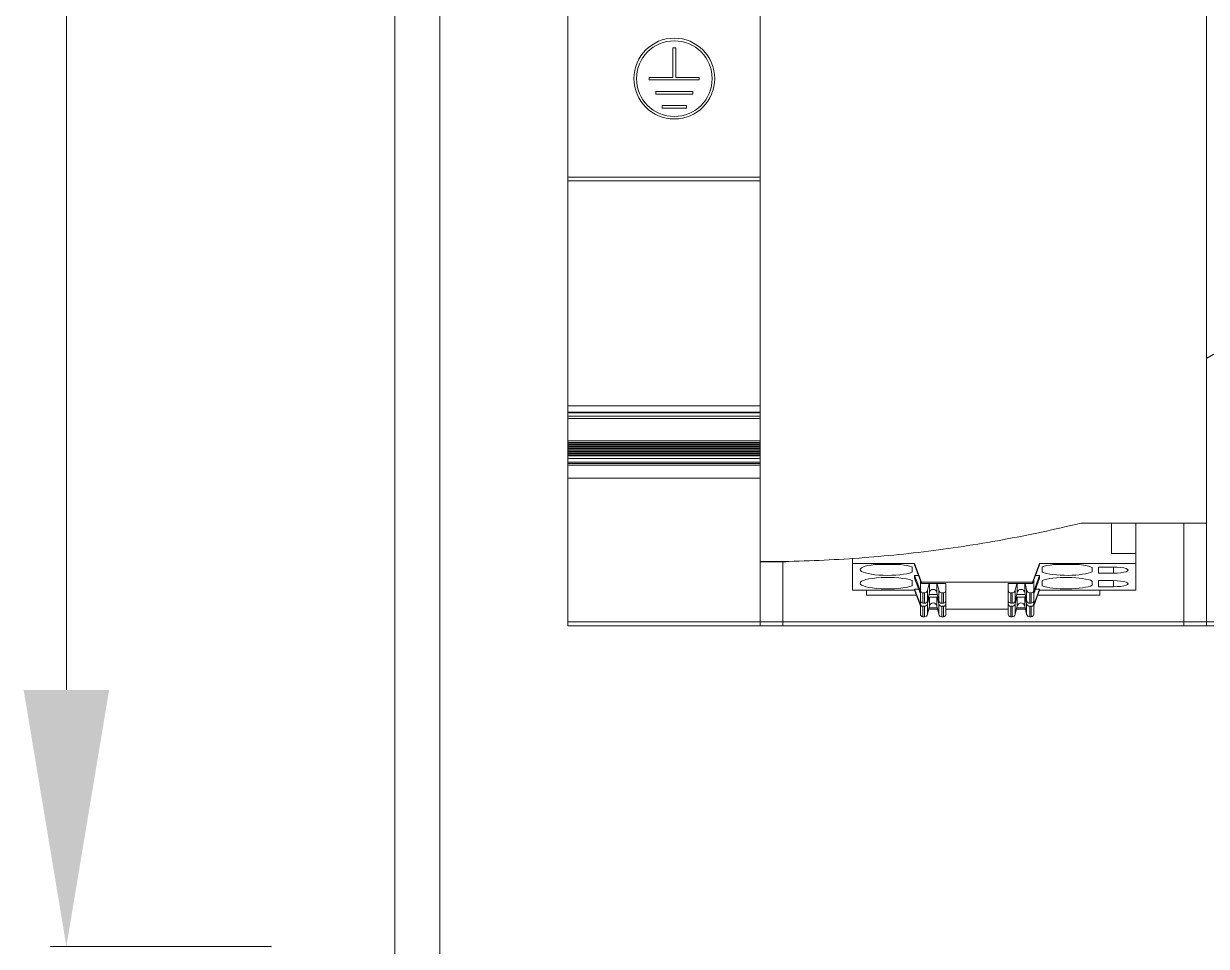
# Model space of a CAD drawing. Header units: millimetres. Extents: x 4137 to 6698, y 1400 to 3585.
# Drawn here: x 5054 to 5146.2, y 2915.8 to 2987.7 of the extents above; entities that cross this region are included whole.
import ezdxf

# ---------------------------------------------------------------- set-up
doc = ezdxf.new("R2010")
doc.units = ezdxf.units.MM
doc.layers.add('000-PI-Oprema', color=30, linetype='Continuous', lineweight=5)
for name, color, linetype in [('000-PI-ORMAR', 2, 'Continuous'), ('000-PI_TEXT', 7, 'Continuous'), ('002-PI-Kabelska kanalica', 150, 'Continuous'), ('004-PI-DIN Šina', 3, 'Continuous')]:
    doc.layers.add(name, color=color, linetype=linetype)

msp = doc.modelspace()

# ---------------------------------------------------------------- linework, layer by layer
at = {"color": 0, "linetype": 'ByBlock', "lineweight": 0, "ltscale": 0.25}
msp.add_lwpolyline([(5111.448, 3087.785), (5146.248, 3087.785), (5146.248, 2940.778), (5111.448, 2940.778), (5111.448, 3087.785)], dxfattribs=at)
at = {"layer": '000-PI-Oprema', "color": 0, "linetype": 'ByBlock', "lineweight": 0}
for p, q in [((5138.842, 2948.785), (5138.842, 2946.421)), ((5140.742, 2946.421), (5140.742, 2948.785)), ((5144.492, 2940.778), (5144.492, 2948.795)), ((5146.248, 2948.736), (5146.248, 2940.778)), ((5118.642, 2945.639), (5118.642, 2946.049)), ((5138.842, 2946.421), (5140.742, 2946.421)), ((5140.742, 2946.421), (5140.742, 2945.639)), ((5111.748, 2945.785), (5111.448, 2945.785)), ((5111.749, 2945.785), (5111.448, 2945.785)), ((5113.448, 2945.778), (5111.448, 2945.778)), ((5111.448, 2945.731), (5111.448, 2940.778)), ((5113.204, 2945.778), (5113.204, 2940.778)), ((5113.448, 2945.778), (5113.448, 2945.824)), ((5123.487, 2945.639), (5118.642, 2945.639)), ((5118.642, 2945.639), (5118.642, 2943.547)), ((5120.381, 2945.558), (5122.394, 2945.558)), ((5123.287, 2945.372), (5123.287, 2944.954)), ((5123.487, 2945.639), (5123.487, 2945.547)), ((5124.033, 2944.172), (5123.487, 2945.639)), ((5124.033, 2944.08), (5123.487, 2945.547)), ((5133.237, 2945.639), (5132.691, 2944.172)), ((5133.237, 2945.547), (5132.691, 2944.08)), ((5133.237, 2945.639), (5133.237, 2945.547)), ((5140.742, 2945.639), (5133.237, 2945.639)), ((5133.437, 2944.954), (5133.437, 2945.372)), ((5134.331, 2945.558), (5136.344, 2945.558)), ((5137.337, 2945.327), (5137.337, 2944.999)), ((5137.847, 2945.36), (5137.847, 2944.882)), ((5138.997, 2945.36), (5137.847, 2945.36)), ((5138.997, 2945.36), (5138.997, 2944.882)), ((5140.742, 2945.639), (5140.742, 2943.547)), ((5123.287, 2944.316), (5123.287, 2943.897)), ((5123.487, 2944.695), (5123.937, 2943.486)), ((5123.487, 2944.695), (5123.487, 2944.491)), ((5123.805, 2944.695), (5123.487, 2944.695)), ((5123.937, 2943.282), (5123.487, 2944.491)), ((5123.937, 2944.338), (5123.937, 2943.551)), ((5132.691, 2944.172), (5124.033, 2944.172)), ((5124.033, 2944.172), (5124.033, 2944.08)), ((5125.937, 2944.08), (5124.033, 2944.08)), ((5124.496, 2943.547), (5124.617, 2944.08)), ((5124.644, 2943.39), (5124.644, 2944.08)), ((5125.23, 2943.39), (5125.23, 2944.08)), ((5125.258, 2944.08), (5125.379, 2943.547)), ((5125.937, 2944.059), (5125.937, 2944.08)), ((5125.937, 2943.551), (5125.937, 2944.059)), ((5132.691, 2944.08), (5130.787, 2944.08)), ((5130.787, 2944.08), (5130.787, 2944.059)), ((5130.787, 2943.551), (5130.787, 2944.059)), ((5131.467, 2944.08), (5131.346, 2943.547)), ((5131.494, 2943.39), (5131.494, 2944.08)), ((5132.08, 2943.39), (5132.08, 2944.08)), ((5132.229, 2943.547), (5132.108, 2944.08)), ((5132.691, 2944.172), (5132.691, 2944.08)), ((5132.787, 2943.486), (5133.237, 2944.695)), ((5133.237, 2944.491), (5132.787, 2943.282)), ((5132.787, 2944.338), (5132.787, 2943.551)), ((5133.237, 2944.695), (5132.92, 2944.695)), ((5133.237, 2944.695), (5133.237, 2944.491)), ((5133.437, 2944.316), (5133.437, 2943.897)), ((5137.337, 2943.943), (5137.337, 2944.271)), ((5137.847, 2944.882), (5138.997, 2944.882)), ((5137.847, 2944.304), (5137.847, 2943.826)), ((5138.997, 2944.304), (5137.847, 2944.304)), ((5138.997, 2944.304), (5138.997, 2943.826)), ((5123.487, 2943.547), (5118.642, 2943.547)), ((5119.748, 2943.178), (5119.748, 2943.547)), ((5119.748, 2943.178), (5123.625, 2943.178)), ((5123.487, 2943.639), (5123.937, 2942.429)), ((5123.487, 2943.639), (5123.487, 2943.547)), ((5123.805, 2943.639), (5123.487, 2943.639)), ((5123.937, 2942.338), (5123.487, 2943.547)), ((5123.937, 2942.74), (5123.937, 2943.551)), ((5124.137, 2942.544), (5124.137, 2943.355)), ((5124.137, 2943.355), (5124.252, 2943.355)), ((5124.252, 2942.544), (5124.252, 2943.355)), ((5124.496, 2942.736), (5124.496, 2943.547)), ((5124.496, 2942.736), (5124.644, 2943.39)), ((5124.608, 2943.228), (5125.267, 2943.228)), ((5125.23, 2943.39), (5125.379, 2942.736)), ((5125.379, 2942.736), (5125.379, 2943.547)), ((5125.623, 2942.544), (5125.623, 2943.355)), ((5125.623, 2943.355), (5125.737, 2943.355)), ((5125.737, 2942.544), (5125.737, 2943.355)), ((5125.937, 2942.74), (5125.937, 2943.551)), ((5130.787, 2942.74), (5130.787, 2943.551)), ((5131.102, 2943.355), (5130.987, 2943.355)), ((5130.987, 2942.544), (5130.987, 2943.355)), ((5131.102, 2942.544), (5131.102, 2943.355)), ((5131.346, 2942.736), (5131.346, 2943.547)), ((5131.494, 2943.39), (5131.346, 2942.736)), ((5131.458, 2943.228), (5132.117, 2943.228)), ((5132.229, 2942.736), (5132.08, 2943.39)), ((5132.229, 2942.736), (5132.229, 2943.547)), ((5132.473, 2942.544), (5132.473, 2943.355)), ((5132.587, 2943.355), (5132.473, 2943.355)), ((5132.587, 2942.544), (5132.587, 2943.355)), ((5132.787, 2942.429), (5133.237, 2943.639)), ((5132.787, 2942.74), (5132.787, 2943.551)), ((5133.237, 2943.547), (5132.787, 2942.338)), ((5133.237, 2943.639), (5132.92, 2943.639)), ((5133.1, 2943.178), (5137.948, 2943.178)), ((5133.237, 2943.639), (5133.237, 2943.547)), ((5140.742, 2943.547), (5133.237, 2943.547)), ((5137.847, 2943.826), (5138.997, 2943.826)), ((5137.948, 2943.178), (5137.948, 2943.547)), ((5123.937, 2942.74), (5123.937, 2942.495)), ((5123.937, 2942.495), (5123.937, 2941.684)), ((5124.137, 2942.544), (5124.252, 2942.544)), ((5124.137, 2942.299), (5124.252, 2942.299)), ((5124.137, 2942.299), (5124.137, 2941.488)), ((5124.252, 2942.299), (5124.252, 2941.488)), ((5124.496, 2942.491), (5124.617, 2943.024)), ((5124.496, 2942.491), (5124.496, 2941.68)), ((5124.496, 2941.68), (5124.644, 2942.334)), ((5125.313, 2943.024), (5124.561, 2943.024)), ((5124.644, 2943.024), (5124.644, 2942.334)), ((5125.23, 2943.024), (5125.23, 2942.334)), ((5125.23, 2942.334), (5125.379, 2941.68)), ((5125.258, 2943.024), (5125.379, 2942.491)), ((5125.379, 2942.491), (5125.379, 2941.68)), ((5125.623, 2942.544), (5125.737, 2942.544)), ((5125.623, 2942.299), (5125.737, 2942.299)), ((5125.623, 2942.299), (5125.623, 2941.488)), ((5125.737, 2942.299), (5125.737, 2941.488)), ((5125.937, 2942.495), (5125.937, 2942.74)), ((5125.937, 2942.495), (5125.937, 2941.684)), ((5130.787, 2942.495), (5130.787, 2942.74)), ((5130.787, 2942.495), (5130.787, 2941.684)), ((5131.102, 2942.544), (5130.987, 2942.544)), ((5131.102, 2942.299), (5130.987, 2942.299)), ((5130.987, 2942.299), (5130.987, 2941.488)), ((5131.102, 2942.299), (5131.102, 2941.488)), ((5131.467, 2943.024), (5131.346, 2942.491)), ((5131.346, 2942.491), (5131.346, 2941.68)), ((5131.494, 2942.334), (5131.346, 2941.68)), ((5132.163, 2943.024), (5131.411, 2943.024)), ((5131.494, 2943.024), (5131.494, 2942.334)), ((5132.08, 2943.024), (5132.08, 2942.334)), ((5132.229, 2941.68), (5132.08, 2942.334)), ((5132.229, 2942.491), (5132.108, 2943.024)), ((5132.229, 2942.491), (5132.229, 2941.68)), ((5132.587, 2942.544), (5132.473, 2942.544)), ((5132.587, 2942.299), (5132.473, 2942.299)), ((5132.473, 2942.299), (5132.473, 2941.488)), ((5132.587, 2942.299), (5132.587, 2941.488)), ((5132.787, 2942.74), (5132.787, 2942.495)), ((5132.787, 2942.495), (5132.787, 2941.684)), ((5124.137, 2941.488), (5124.252, 2941.488)), ((5125.288, 2942.08), (5124.587, 2942.08)), ((5124.608, 2942.172), (5125.267, 2942.172)), ((5125.623, 2941.488), (5125.737, 2941.488)), ((5130.787, 2942.08), (5125.937, 2942.08)), ((5131.102, 2941.488), (5130.987, 2941.488)), ((5132.138, 2942.08), (5131.437, 2942.08)), ((5131.458, 2942.172), (5132.117, 2942.172)), ((5132.587, 2941.488), (5132.473, 2941.488)), ((5113.204, 2940.778), (5111.448, 2940.778)), ((5144.492, 2940.778), (5113.204, 2940.778)), ((5146.248, 2940.778), (5144.492, 2940.778))]:
    msp.add_line(p, q, dxfattribs=at)
for centre, major_axis, ratio, start_param, end_param in [((5121.387, 2945.163), (-2.15, 0), 0.207912, 5.199431, 8.937736), ((5121.387, 2945.163), (-2.15, 0), 0.207912, 3.628635, 4.225347), ((5135.337, 2945.163), (-2.15, 0), 0.207912, 5.199431, 5.796143), ((5135.337, 2945.163), (-2.15, 0), 0.207912, 0.487042, 2.765842), ((5135.337, 2945.163), (-2.15, 0), 0.207912, 3.517343, 4.225347), ((5138.997, 2945.121), (1.15, 0), 0.207912, 4.712389, 7.853982), ((5121.387, 2944.107), (-2.15, 0), 0.207912, 3.628635, 8.937736), ((5135.337, 2944.107), (2.15, 0), 0.207912, 0.37575, 2.65455), ((5138.997, 2944.065), (1.15, 0), 0.207912, 4.712389, 7.853982), ((5124.137, 2943.551), (-0.2, 0), 0.978148, 0, 1.570796), ((5124.252, 2943.6), (-0.25, 0), 0.978148, 1.570796, 2.923426), ((5124.937, 2943.327), (0.3, 0), 0.978148, 0.218166, 2.923426), ((5125.623, 2943.6), (-0.25, 0), 0.978148, 0.218166, 1.570796), ((5125.737, 2943.551), (-0.2, 0), 0.978148, 1.570796, 3.141593), ((5130.987, 2943.551), (0.2, 0), 0.978148, 3.141593, 4.712389), ((5131.102, 2943.6), (0.25, 0), 0.978148, 4.712389, 6.065019), ((5131.787, 2943.327), (-0.3, 0), 0.978148, 3.359759, 6.065019), ((5132.473, 2943.6), (0.25, 0), 0.978148, 3.359759, 4.712389), ((5132.587, 2943.551), (0.2, 0), 0.978148, 4.712389, 6.283185), ((5135.337, 2944.107), (2.15, 0), 0.207912, 3.628635, 5.907435), ((5124.137, 2942.74), (-0.2, 0), 0.978148, 0, 1.570796), ((5124.137, 2942.495), (-0.2, 0), 0.978148, 0, 1.570796), ((5124.252, 2942.789), (-0.25, 0), 0.978148, 1.570796, 2.923426), ((5124.252, 2942.543), (-0.25, 0), 0.978148, 1.570796, 2.923426), ((5124.937, 2942.271), (0.3, 0), 0.978148, 0.218166, 2.923426), ((5125.623, 2942.789), (-0.25, 0), 0.978148, 0.218166, 1.570796), ((5125.623, 2942.543), (-0.25, 0), 0.978148, 0.218166, 1.570796), ((5125.737, 2942.74), (-0.2, 0), 0.978148, 1.570796, 3.141593), ((5125.737, 2942.495), (-0.2, 0), 0.978148, 1.570796, 3.141593), ((5130.987, 2942.74), (0.2, 0), 0.978148, 3.141593, 4.712389), ((5130.987, 2942.495), (0.2, 0), 0.978148, 3.141593, 4.712389), ((5131.102, 2942.789), (0.25, 0), 0.978148, 4.712389, 6.065019), ((5131.102, 2942.543), (0.25, 0), 0.978148, 4.712389, 6.065019), ((5131.787, 2942.271), (-0.3, 0), 0.978148, 3.359759, 6.065019), ((5132.473, 2942.789), (0.25, 0), 0.978148, 3.359759, 4.712389), ((5132.473, 2942.543), (0.25, 0), 0.978148, 3.359759, 4.712389), ((5132.587, 2942.74), (0.2, 0), 0.978148, 4.712389, 6.283185), ((5132.587, 2942.495), (0.2, 0), 0.978148, 4.712389, 6.283185), ((5124.137, 2941.684), (-0.2, 0), 0.978148, 0, 1.570796), ((5124.252, 2941.733), (-0.25, 0), 0.978148, 1.570796, 2.923426), ((5125.623, 2941.733), (-0.25, 0), 0.978148, 0.218166, 1.570796), ((5125.737, 2941.684), (-0.2, 0), 0.978148, 1.570796, 3.141593), ((5130.987, 2941.684), (0.2, 0), 0.978148, 3.141593, 4.712389), ((5131.102, 2941.733), (0.25, 0), 0.978148, 4.712389, 6.065019), ((5132.473, 2941.733), (0.25, 0), 0.978148, 3.359759, 4.712389), ((5132.587, 2941.684), (0.2, 0), 0.978148, 4.712389, 6.283185)]:
    msp.add_ellipse(centre, major_axis=major_axis, ratio=ratio, start_param=start_param, end_param=end_param, dxfattribs=at)
for points, knots in [([(5146.248, 2948.785), (5146.248, 2949.638), (5146.248, 2951.302), (5146.248, 2953.635), (5146.248, 2955.751), (5146.248, 2958.521), (5146.248, 2962.422), (5146.248, 2968.335), (5146.248, 2977.795), (5146.248, 2990.905), (5146.248, 3008.136), (5146.248, 3026.777), (5146.248, 3043.826), (5146.248, 3059.024), (5146.248, 3069.376), (5146.248, 3077.718), (5146.248, 3082.744), (5146.248, 3086.192), (5146.248, 3087.785)], [0, 0, 0, 0, 0.018357, 0.035822, 0.050221, 0.063898, 0.09543, 0.134182, 0.191169, 0.299064, 0.416456, 0.562341, 0.701008, 0.784589, 0.890964, 0.925157, 0.965428, 1, 1, 1, 1]), ([(5146.248, 2961.634), (5146.248, 2960.125), (5146.248, 2956.875), (5146.248, 2951.592), (5146.248, 2947.818), (5146.248, 2945.785)], [0, 0, 0, 0, 0.285532, 0.615204, 1, 1, 1, 1]), ([(5136.448, 2948.785), (5134.419, 2948.291), (5132.383, 2947.859), (5128.296, 2947.116), (5124.194, 2946.495), (5120.063, 2946.116), (5115.917, 2945.859), (5113.837, 2945.791), (5111.749, 2945.785)], [0, 0, 0, 0, 0.25, 0.25, 0.5, 0.75, 0.75, 1, 1, 1, 1])]:
    msp.add_open_spline(points, degree=3, knots=knots, dxfattribs=at)
for points, degree in [([(5150.598, 2964.084), (5149.148, 2963.268), (5147.698, 2962.451), (5146.248, 2961.634)], 3), ([(5146.248, 2948.785), (5136.448, 2948.785)], 1), ([(5111.749, 2945.785), (5111.749, 2945.785), (5111.749, 2945.785), (5111.748, 2945.785)], 3)]:
    msp.add_open_spline(points, degree=degree, dxfattribs=at)
at = {"layer": '000-PI-ORMAR', "color": 0, "linetype": 'ByBlock', "lineweight": 0}
msp.add_line((5082.948, 3405.778), (5082.948, 1515.778), dxfattribs=at)
at = {"layer": '000-PI_TEXT', "color": 0, "linetype": 'ByBlock', "lineweight": 0, "ltscale": 0.25}
for p, q in [((5057.32, 3100.778), (5057.32, 2935.778)), ((5073.323, 2915.778), (5056.07, 2915.778))]:
    msp.add_line(p, q, dxfattribs=at)
at = {"layer": '000-PI_TEXT', "color": 0, "linetype": 'ByBlock', "ltscale": 0.25}
msp.add_solid([(5053.987, 2935.778), (5060.654, 2935.778), (5057.32, 2915.778)], dxfattribs=at)
at = {"layer": '002-PI-Kabelska kanalica', "color": 0, "linetype": 'ByBlock', "lineweight": 0}
msp.add_line((5086.448, 3405.778), (5086.448, 1635.778), dxfattribs=at)
at = {"layer": '004-PI-DIN Šina', "color": 0, "linetype": 'ByBlock', "lineweight": 0}
for p, q in [((5096.448, 3025.328), (5096.448, 2975.779)), ((5104.851, 2985.854), (5104.64, 2985.854)), ((5104.64, 2985.854), (5104.64, 2983.557)), ((5104.851, 2983.557), (5104.851, 2985.854)), ((5102.79, 2983.557), (5102.79, 2983.357)), ((5104.64, 2983.557), (5102.79, 2983.557)), ((5102.79, 2983.357), (5106.69, 2983.357)), ((5106.69, 2983.557), (5104.851, 2983.557)), ((5106.69, 2983.357), (5106.69, 2983.557)), ((5103.29, 2982.457), (5103.29, 2982.257)), ((5106.19, 2982.457), (5103.29, 2982.457)), ((5103.29, 2982.257), (5106.19, 2982.257)), ((5106.19, 2982.257), (5106.19, 2982.457)), ((5103.79, 2981.357), (5103.79, 2981.157)), ((5105.69, 2981.357), (5103.79, 2981.357)), ((5103.79, 2981.157), (5105.69, 2981.157)), ((5105.69, 2981.157), (5105.69, 2981.357)), ((5096.448, 2975.778), (5096.448, 2975.478)), ((5111.448, 2975.778), (5096.448, 2975.778)), ((5111.448, 2975.478), (5096.448, 2975.478)), ((5096.448, 2975.478), (5096.448, 2957.941)), ((5096.448, 2957.941), (5096.448, 2957.441)), ((5111.448, 2957.941), (5096.448, 2957.941)), ((5096.448, 2957.441), (5096.448, 2957.393)), ((5096.448, 2957.441), (5111.448, 2957.441)), ((5096.448, 2957.393), (5096.448, 2957.12)), ((5111.448, 2957.393), (5096.448, 2957.393)), ((5096.448, 2956.946), (5096.448, 2957.12)), ((5111.448, 2957.12), (5096.448, 2957.12)), ((5096.448, 2956.946), (5096.448, 2955.195)), ((5096.448, 2956.946), (5111.448, 2956.946)), ((5096.448, 2955.195), (5096.448, 2955.086)), ((5111.448, 2955.195), (5096.448, 2955.195)), ((5096.448, 2955.085), (5096.448, 2955.086)), ((5111.448, 2955.086), (5096.448, 2955.086)), ((5096.448, 2955.085), (5096.448, 2955.051)), ((5111.448, 2955.085), (5096.448, 2955.085)), ((5096.448, 2955.051), (5096.448, 2954.943)), ((5111.448, 2955.051), (5096.448, 2955.051)), ((5096.448, 2954.941), (5096.448, 2954.943)), ((5111.448, 2954.943), (5096.448, 2954.943)), ((5096.448, 2954.941), (5096.448, 2954.907)), ((5111.448, 2954.941), (5096.448, 2954.941)), ((5096.448, 2954.907), (5096.448, 2954.799)), ((5111.448, 2954.907), (5096.448, 2954.907)), ((5096.448, 2954.799), (5096.448, 2954.797)), ((5111.448, 2954.799), (5096.448, 2954.799)), ((5096.448, 2954.797), (5096.448, 2954.763)), ((5111.448, 2954.797), (5096.448, 2954.797)), ((5096.448, 2954.763), (5096.448, 2954.655)), ((5111.448, 2954.763), (5096.448, 2954.763)), ((5096.448, 2954.654), (5096.448, 2954.655)), ((5111.448, 2954.655), (5096.448, 2954.655)), ((5096.448, 2954.654), (5096.448, 2954.62)), ((5111.448, 2954.654), (5096.448, 2954.654)), ((5096.448, 2954.62), (5096.448, 2954.512)), ((5111.448, 2954.62), (5096.448, 2954.62)), ((5096.448, 2954.51), (5096.448, 2954.512)), ((5111.448, 2954.512), (5096.448, 2954.512)), ((5096.448, 2954.51), (5096.448, 2954.476)), ((5111.448, 2954.51), (5096.448, 2954.51)), ((5096.448, 2954.476), (5096.448, 2954.368)), ((5111.448, 2954.476), (5096.448, 2954.476)), ((5096.448, 2954.367), (5096.448, 2954.368)), ((5111.448, 2954.368), (5096.448, 2954.368)), ((5096.448, 2954.367), (5096.448, 2954.333)), ((5111.448, 2954.367), (5096.448, 2954.367)), ((5096.448, 2954.333), (5096.448, 2954.225)), ((5111.448, 2954.333), (5096.448, 2954.333)), ((5096.448, 2954.223), (5096.448, 2954.225)), ((5111.448, 2954.225), (5096.448, 2954.225)), ((5096.448, 2954.223), (5096.448, 2954.189)), ((5111.448, 2954.223), (5096.448, 2954.223)), ((5096.448, 2954.189), (5096.448, 2954.081)), ((5111.448, 2954.189), (5096.448, 2954.189)), ((5096.448, 2954.081), (5096.448, 2954.079)), ((5111.448, 2954.081), (5096.448, 2954.081)), ((5096.448, 2954.079), (5096.448, 2954.046)), ((5111.448, 2954.079), (5096.448, 2954.079)), ((5096.448, 2954.046), (5096.448, 2953.821)), ((5111.448, 2954.046), (5096.448, 2954.046)), ((5096.448, 2953.821), (5096.448, 2953.548)), ((5111.448, 2953.821), (5096.448, 2953.821)), ((5096.448, 2953.548), (5096.448, 2953.436)), ((5111.448, 2953.548), (5096.448, 2953.548)), ((5096.448, 2953.436), (5096.448, 2953.3)), ((5111.448, 2953.436), (5096.448, 2953.436)), ((5096.448, 2953.3), (5096.448, 2952.308)), ((5111.448, 2953.3), (5096.448, 2953.3)), ((5111.448, 2952.308), (5096.448, 2952.308)), ((5096.448, 2952.308), (5096.448, 2941.078)), ((5096.448, 2941.078), (5096.448, 2940.778)), ((5579.048, 2941.078), (5096.448, 2941.078)), ((5579.048, 2940.778), (5096.448, 2940.778))]:
    msp.add_line(p, q, dxfattribs=at)
for centre, radius in [((5104.745, 2983.467), 3.15), ((5104.745, 2983.457), 2.95)]:
    msp.add_circle(centre, radius, dxfattribs=at)

doc.saveas('drawing.dxf')
